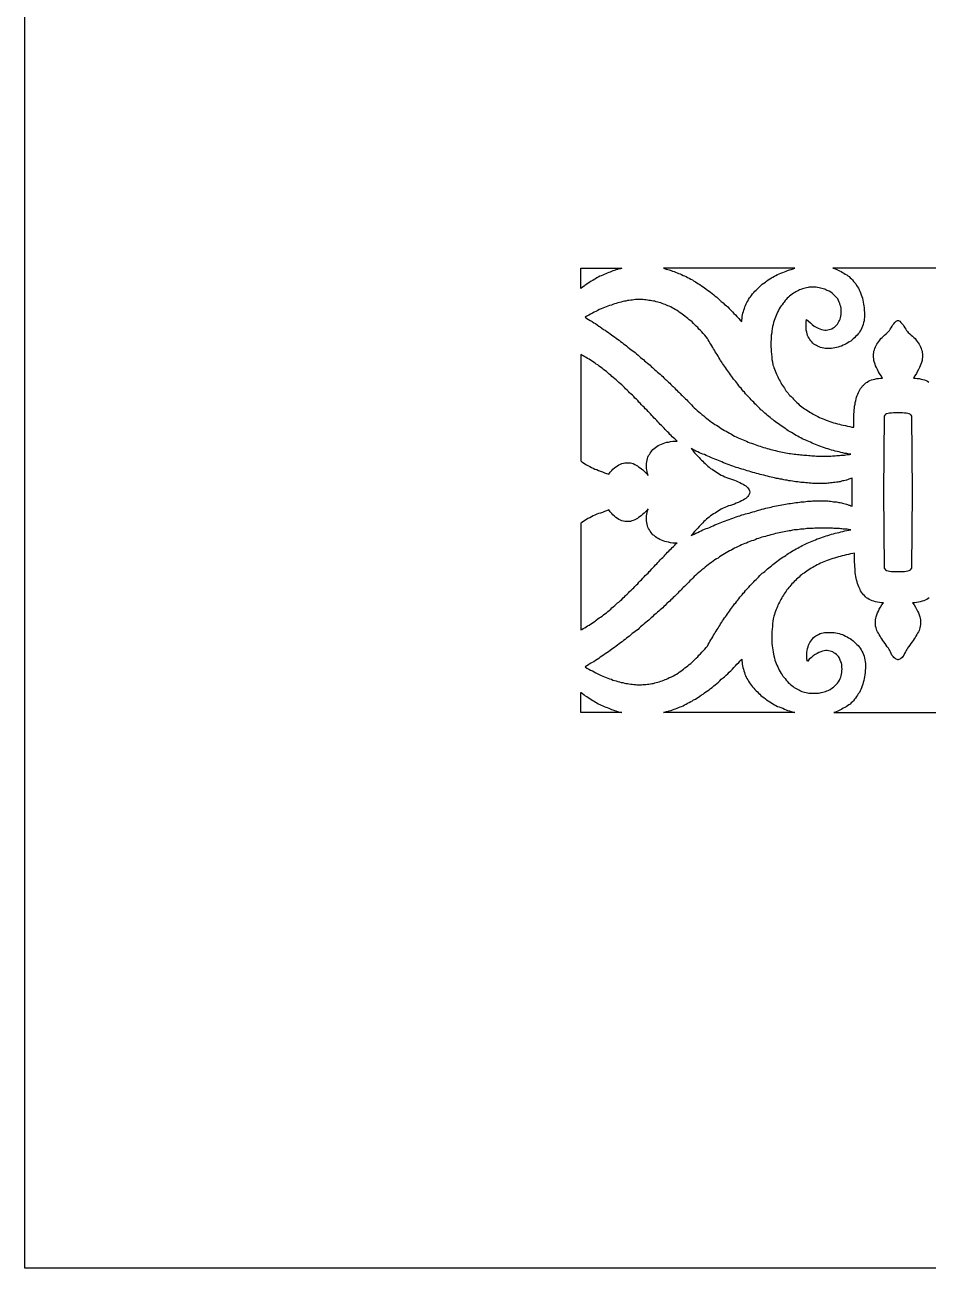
# Model space of a CAD drawing. Extents: x 100 to 710, y -550 to 180.
# Drawn here: x 99.6 to 262, y -550.5 to -326.7 of the extents above; entities that cross this region are included whole.
import ezdxf

# ---------------------------------------------------------------- set-up
doc = ezdxf.new("R2010")
doc.units = 0
doc.header["$MEASUREMENT"] = 0
doc.layers.add('LAYER_1', color=18, linetype='CONTINUOUS')
doc.layers.add('LAYER_10', color=1, linetype='CONTINUOUS')

msp = doc.modelspace()

# ---------------------------------------------------------------- linework, layer by layer
at = {"layer": 'LAYER_1'}
for points in [[(199.59, -370.5), (206.97, -370.5), (206.7, -370.59), (206.43, -370.63), (206.16, -370.71), (205.89, -370.8), (205.62, -370.88), (205.35, -370.97), (205.12, -371.06), (204.88, -371.18), (204.61, -371.27), (204.34, -371.4), (204.07, -371.48), (203.8, -371.61), (203.53, -371.74), (203.26, -371.87), (202.99, -371.95), (202.72, -372.08), (202.49, -372.25), (202.22, -372.38), (201.99, -372.55), (201.72, -372.68), (201.45, -372.85), (201.18, -373.02), (200.91, -373.2), (200.64, -373.37), (200.37, -373.54), (200.17, -373.71), (199.9, -373.92), (199.63, -374.09), (199.59, -374.13)], [(214.46, -370.5), (214.73, -370.59), (214.96, -370.67), (215.23, -370.71), (215.5, -370.8), (215.81, -370.88), (216.08, -371.01), (216.35, -371.1), (216.62, -371.18), (216.89, -371.31), (217.16, -371.44), (217.43, -371.53), (217.7, -371.65), (217.97, -371.78), (218.25, -371.87), (218.52, -372), (218.79, -372.17), (219.09, -372.3), (219.37, -372.47), (219.64, -372.6), (219.87, -372.77), (220.18, -372.94), (220.45, -373.11), (220.72, -373.28), (220.99, -373.45), (221.26, -373.67), (221.57, -373.84), (221.84, -374.05), (222.07, -374.22), (222.38, -374.44), (222.65, -374.61), (222.92, -374.82), (223.19, -375.04), (223.5, -375.29), (223.77, -375.51), (224.04, -375.72), (224.35, -375.98), (224.58, -376.23), (224.85, -376.49), (225.16, -376.75), (225.43, -377), (225.7, -377.22), (226.01, -377.47), (226.28, -377.77), (226.59, -378.03), (226.86, -378.33), (227.09, -378.63), (227.4, -378.89), (227.67, -379.19), (227.98, -379.53), (228.25, -379.83), (228.52, -380.08), (228.56, -379.83), (228.59, -379.53), (228.63, -379.19), (228.67, -378.89), (228.75, -378.59), (228.83, -378.29), (228.9, -378.03), (229.02, -377.73), (229.1, -377.43), (229.21, -377.22), (229.33, -376.92), (229.44, -376.66), (229.6, -376.4), (229.75, -376.15), (229.95, -375.85), (230.1, -375.63), (230.29, -375.38), (230.49, -375.12), (230.68, -374.86), (230.87, -374.65), (231.1, -374.44), (231.34, -374.22), (231.53, -374.01), (231.76, -373.79), (231.99, -373.58), (232.22, -373.37), (232.5, -373.2), (232.77, -372.98), (233, -372.81), (233.27, -372.6), (233.58, -372.43), (233.85, -372.25), (234.12, -372.08), (234.39, -371.91), (234.66, -371.83), (234.97, -371.65), (235.28, -371.53), (235.58, -371.4), (235.89, -371.27), (236.2, -371.14), (236.51, -371.01), (236.78, -370.88), (237.09, -370.8), (237.4, -370.71), (237.75, -370.59), (238.05, -370.5)], [(248.14, -403.96), (247.79, -403.96), (247.4, -403.87), (247.05, -403.83), (246.71, -403.75), (246.36, -403.66), (246.05, -403.57), (245.7, -403.49), (245.35, -403.4), (245.01, -403.32), (244.7, -403.23), (244.35, -403.1), (244, -403.02), (243.73, -402.93), (243.39, -402.8), (243.08, -402.68), (242.77, -402.59), (242.42, -402.46), (242.11, -402.33), (241.8, -402.2), (241.49, -402.12), (241.22, -401.99), (240.91, -401.82), (240.6, -401.69), (240.3, -401.56), (240.03, -401.43), (239.72, -401.31), (239.41, -401.18), (239.14, -401.05), (238.87, -400.88), (238.6, -400.71), (238.29, -400.58), (238.02, -400.41), (237.75, -400.24), (237.48, -400.07), (237.21, -399.94), (236.9, -399.77), (236.63, -399.59), (236.43, -399.42), (236.16, -399.21), (235.89, -399.04), (235.62, -398.87), (235.35, -398.7), (235.12, -398.53), (234.85, -398.35), (234.58, -398.14), (234.35, -397.97), (234.12, -397.75), (233.89, -397.58), (233.65, -397.37), (233.38, -397.16), (233.15, -396.98), (232.92, -396.77), (232.69, -396.56), (232.46, -396.34), (232.22, -396.13), (231.99, -395.96), (231.76, -395.74), (231.57, -395.53), (231.34, -395.32), (231.1, -395.1), (230.87, -394.89), (230.68, -394.63), (230.45, -394.42), (230.22, -394.2), (230.02, -393.95), (229.79, -393.73), (229.6, -393.52), (229.37, -393.26), (229.21, -393.09), (229.02, -392.83), (228.79, -392.62), (228.59, -392.36), (228.4, -392.11), (228.21, -391.89), (228.02, -391.64), (227.82, -391.38), (227.63, -391.12), (227.44, -390.91), (227.24, -390.65), (227.05, -390.44), (226.86, -390.18), (226.7, -389.92), (226.51, -389.67), (226.32, -389.41), (226.16, -389.15), (225.97, -388.9), (225.78, -388.64), (225.62, -388.38), (225.43, -388.13), (225.27, -387.91), (225.08, -387.66), (224.93, -387.4), (224.73, -387.1), (224.58, -386.84), (224.42, -386.59), (224.27, -386.33), (224.12, -386.03), (223.92, -385.77), (223.77, -385.52), (223.61, -385.26), (223.46, -385), (223.3, -384.75), (223.15, -384.49), (222.96, -384.19), (222.8, -383.93), (222.65, -383.68), (222.49, -383.38), (222.34, -383.12), (222.11, -382.82), (221.88, -382.57), (221.61, -382.27), (221.37, -381.97), (221.1, -381.71), (220.83, -381.45), (220.6, -381.15), (220.33, -380.9), (220.1, -380.68), (219.83, -380.43), (219.6, -380.17), (219.37, -379.96), (219.09, -379.78), (218.82, -379.57), (218.59, -379.36), (218.32, -379.14), (218.05, -378.97), (217.82, -378.76), (217.55, -378.59), (217.28, -378.42), (217.09, -378.24), (216.82, -378.07), (216.55, -377.94), (216.28, -377.77), (216.04, -377.65), (215.77, -377.47), (215.5, -377.35), (215.23, -377.26), (215, -377.17), (214.77, -377.05), (214.5, -376.96), (214.23, -376.83), (213.96, -376.75), (213.69, -376.66), (213.42, -376.62), (213.15, -376.53), (212.92, -376.45), (212.65, -376.4), (212.38, -376.36), (212.11, -376.32), (211.83, -376.28), (211.56, -376.23), (211.29, -376.19), (211.02, -376.19), (210.75, -376.15), (210.48, -376.15), (210.21, -376.15), (209.94, -376.15), (209.67, -376.15), (209.4, -376.15), (209.09, -376.19), (208.82, -376.23), (208.55, -376.23), (208.24, -376.28), (207.97, -376.32), (207.66, -376.4), (207.43, -376.45), (207.12, -376.49), (206.85, -376.58), (206.54, -376.66), (206.24, -376.75), (205.93, -376.83), (205.66, -376.92), (205.35, -377), (205.08, -377.13), (204.77, -377.22), (204.46, -377.3), (204.15, -377.43), (203.84, -377.56), (203.53, -377.69), (203.22, -377.82), (202.91, -377.94), (202.64, -378.12), (202.3, -378.29), (201.99, -378.42), (201.68, -378.59), (201.33, -378.76), (201.02, -378.97), (200.67, -379.14), (200.37, -379.31), (200.67, -379.53), (200.98, -379.74), (201.29, -379.91), (201.6, -380.08), (201.91, -380.3), (202.22, -380.47), (202.53, -380.68), (202.8, -380.9), (203.07, -381.07), (203.38, -381.28), (203.69, -381.5), (203.96, -381.67), (204.27, -381.88), (204.54, -382.09), (204.85, -382.31), (205.12, -382.48), (205.35, -382.65), (205.66, -382.87), (205.93, -383.08), (206.2, -383.25), (206.47, -383.46), (206.74, -383.68), (207.01, -383.89), (207.28, -384.11), (207.55, -384.28), (207.78, -384.49), (208.05, -384.7), (208.32, -384.92), (208.59, -385.13), (208.82, -385.3), (209.09, -385.48), (209.36, -385.69), (209.59, -385.9), (209.87, -386.12), (210.06, -386.33), (210.33, -386.54), (210.56, -386.76), (210.83, -386.93), (211.06, -387.14), (211.29, -387.36), (211.56, -387.57), (211.8, -387.79), (212.03, -387.96), (212.26, -388.17), (212.45, -388.34), (212.68, -388.56), (212.92, -388.77), (213.15, -388.98), (213.38, -389.2), (213.61, -389.41), (213.84, -389.58), (214.07, -389.8), (214.31, -390.01), (214.5, -390.22), (214.73, -390.44), (214.92, -390.61), (215.12, -390.78), (215.35, -390.99), (215.58, -391.21), (215.77, -391.42), (216.01, -391.64), (216.2, -391.81), (216.43, -392.02), (216.62, -392.24), (216.86, -392.45), (217.05, -392.66), (217.2, -392.83), (217.43, -393.05), (217.63, -393.26), (217.82, -393.39), (218.01, -393.6), (218.21, -393.82), (218.44, -394.03), (218.63, -394.2), (218.82, -394.42), (219.02, -394.63), (219.21, -394.8), (219.48, -395.1), (219.71, -395.36), (219.98, -395.62), (220.25, -395.87), (220.52, -396.09), (220.83, -396.34), (221.1, -396.6), (221.37, -396.81), (221.68, -397.07), (221.95, -397.28), (222.22, -397.54), (222.49, -397.75), (222.8, -397.97), (223.07, -398.18), (223.38, -398.4), (223.69, -398.61), (223.96, -398.74), (224.27, -398.95), (224.54, -399.12), (224.85, -399.34), (225.12, -399.51), (225.43, -399.68), (225.74, -399.85), (226.05, -400.02), (226.35, -400.19), (226.66, -400.36), (226.93, -400.54), (227.24, -400.71), (227.55, -400.84), (227.86, -401.01), (228.17, -401.14), (228.48, -401.26), (228.79, -401.39), (229.1, -401.52), (229.37, -401.65), (229.68, -401.78), (229.98, -401.91), (230.29, -401.99), (230.64, -402.12), (230.95, -402.25), (231.26, -402.33), (231.57, -402.46), (231.84, -402.55), (232.15, -402.63), (232.46, -402.76), (232.77, -402.85), (233.07, -402.93), (233.42, -403.02), (233.73, -403.1), (234.04, -403.19), (234.31, -403.27), (234.62, -403.32), (234.93, -403.4), (235.24, -403.49), (235.55, -403.53), (235.85, -403.62), (236.16, -403.66), (236.47, -403.7), (236.74, -403.79), (237.05, -403.83), (237.32, -403.87), (237.63, -403.92), (237.94, -403.96), (238.25, -403.96), (238.56, -404), (238.83, -404.04), (239.1, -404.09), (239.41, -404.09), (239.68, -404.13), (239.99, -404.17), (240.26, -404.17), (240.57, -404.22), (240.84, -404.22), (241.15, -404.26), (241.38, -404.26), (241.65, -404.26), (241.96, -404.3), (242.23, -404.3), (242.5, -404.3), (242.77, -404.3), (243.04, -404.3), (243.31, -404.3), (243.58, -404.3), (243.81, -404.3), (244.08, -404.3), (244.35, -404.3), (244.58, -404.3), (244.85, -404.26), (245.12, -404.26), (245.35, -404.26), (245.63, -404.22), (245.86, -404.22), (246.09, -404.22), (246.32, -404.17), (246.55, -404.17), (246.78, -404.13), (247.02, -404.13), (247.25, -404.09), (247.48, -404.04), (247.71, -404.04), (247.9, -404)], [(199.59, -405.19), (199.79, -405.37), (200.06, -405.54), (200.33, -405.71), (200.6, -405.88), (200.87, -406.01), (201.18, -406.18), (201.49, -406.36), (201.79, -406.48), (202.1, -406.65), (202.45, -406.74), (202.76, -406.91), (203.11, -407.04), (203.49, -407.17), (203.84, -407.3), (204.23, -407.42), (204.61, -407.55), (204.88, -407.21), (205.15, -406.91), (205.35, -406.65), (205.62, -406.44), (205.89, -406.23), (206.16, -406.06), (206.43, -405.88), (206.7, -405.76), (206.97, -405.67), (207.24, -405.58), (207.47, -405.5), (207.7, -405.5), (207.97, -405.5), (208.24, -405.5), (208.51, -405.54), (208.75, -405.58), (209.02, -405.67), (209.29, -405.8), (209.52, -405.93), (209.79, -406.06), (209.98, -406.23), (210.25, -406.4), (210.48, -406.61), (210.71, -406.78), (210.99, -407), (211.22, -407.25), (211.45, -407.51), (211.68, -407.81), (211.56, -407.47), (211.49, -407.13), (211.45, -406.78), (211.41, -406.53), (211.37, -406.23), (211.37, -405.93), (211.41, -405.63), (211.45, -405.33), (211.49, -405.03), (211.56, -404.77), (211.64, -404.52), (211.76, -404.22), (211.91, -404), (212.03, -403.79), (212.22, -403.57), (212.38, -403.36), (212.53, -403.15), (212.76, -402.93), (212.99, -402.76), (213.23, -402.59), (213.5, -402.42), (213.77, -402.29), (214.07, -402.16), (214.38, -402.03), (214.69, -401.91), (215, -401.82), (215.35, -401.78), (215.74, -401.69), (216.12, -401.65), (216.51, -401.61), (216.89, -401.61), (216.7, -401.39), (216.47, -401.22), (216.28, -401.05), (216.04, -400.84), (215.85, -400.62), (215.62, -400.41), (215.39, -400.15), (215.19, -399.94), (214.96, -399.72), (214.77, -399.51), (214.58, -399.3), (214.34, -399.04), (214.11, -398.82), (213.88, -398.61), (213.69, -398.4), (213.46, -398.14), (213.23, -397.93), (212.99, -397.67), (212.76, -397.46), (212.53, -397.2), (212.34, -396.98), (212.11, -396.73), (211.87, -396.47), (211.68, -396.26), (211.45, -396), (211.18, -395.79), (210.95, -395.53), (210.71, -395.32), (210.48, -395.06), (210.25, -394.8), (210.02, -394.59), (209.83, -394.33), (209.59, -394.08), (209.32, -393.86), (209.09, -393.6), (208.86, -393.35), (208.63, -393.18), (208.36, -392.92), (208.13, -392.66), (207.9, -392.45), (207.63, -392.19), (207.43, -391.98), (207.2, -391.72), (206.93, -391.51), (206.7, -391.29), (206.43, -391.04), (206.2, -390.82), (205.93, -390.61), (205.69, -390.4), (205.42, -390.18), (205.19, -389.97), (204.96, -389.75), (204.69, -389.54), (204.46, -389.33), (204.19, -389.11), (203.92, -388.9), (203.65, -388.73), (203.42, -388.51), (203.15, -388.3), (202.88, -388.13), (202.64, -387.91), (202.37, -387.79), (202.14, -387.57), (201.87, -387.4), (201.6, -387.23), (201.33, -387.06), (201.06, -386.89), (200.79, -386.72), (200.52, -386.54), (200.29, -386.42), (200.02, -386.25), (199.75, -386.12), (199.59, -386.03)], [(256.63, -425.1), (256.64, -425.1), (256.97, -425.1), (257.43, -425.05), (257.78, -425.05), (258.13, -425.01), (258.4, -424.97), (258.67, -424.88), (258.86, -424.75), (259.02, -424.62), (259.09, -424.5), (259.21, -410.85), (259.21, -410.72), (259.09, -397.11), (259.02, -396.94), (258.86, -396.81), (258.67, -396.73), (258.4, -396.64), (258.13, -396.6), (257.78, -396.56), (257.43, -396.51), (256.97, -396.51), (256.64, -396.51), (256.63, -396.51), (256.61, -396.51), (256.28, -396.51), (255.82, -396.51), (255.47, -396.56), (255.12, -396.6), (254.85, -396.64), (254.58, -396.73), (254.39, -396.81), (254.24, -396.94), (254.16, -397.11), (254.04, -410.72), (254.04, -410.85), (254.16, -424.5), (254.24, -424.62), (254.39, -424.75), (254.58, -424.88), (254.85, -424.97), (255.12, -425.01), (255.47, -425.05), (255.82, -425.05), (256.28, -425.1), (256.61, -425.1)], [(248.37, -410.8), (248.37, -408.28), (248.17, -408.32), (247.98, -408.41), (247.79, -408.49), (247.56, -408.58), (247.36, -408.62), (247.13, -408.71), (246.9, -408.75), (246.67, -408.79), (246.44, -408.84), (246.2, -408.92), (246.01, -408.97), (245.78, -409.01), (245.55, -409.01), (245.28, -409.05), (245.05, -409.09), (244.78, -409.14), (244.51, -409.14), (244.27, -409.18), (244, -409.18), (243.77, -409.22), (243.5, -409.22), (243.23, -409.22), (242.96, -409.22), (242.65, -409.22), (242.38, -409.22), (242.11, -409.22), (241.8, -409.22), (241.53, -409.22), (241.26, -409.22), (240.99, -409.18), (240.68, -409.18), (240.37, -409.14), (240.06, -409.14), (239.76, -409.09), (239.48, -409.05), (239.18, -409.05), (238.91, -409.01), (238.6, -408.97), (238.25, -408.92), (237.94, -408.88), (237.63, -408.84), (237.32, -408.79), (237.01, -408.75), (236.67, -408.67), (236.4, -408.62), (236.09, -408.58), (235.74, -408.49), (235.43, -408.45), (235.08, -408.37), (234.77, -408.32), (234.43, -408.24), (234.12, -408.19), (233.81, -408.11), (233.5, -408.02), (233.15, -407.94), (232.84, -407.85), (232.5, -407.77), (232.15, -407.68), (231.84, -407.6), (231.53, -407.51), (231.18, -407.42), (230.87, -407.34), (230.53, -407.25), (230.18, -407.13), (229.87, -407.04), (229.52, -406.95), (229.21, -406.83), (228.9, -406.74), (228.56, -406.65), (228.21, -406.57), (227.9, -406.44), (227.55, -406.36), (227.24, -406.23), (226.9, -406.1), (226.59, -406.01), (226.28, -405.88), (225.93, -405.76), (225.62, -405.63), (225.27, -405.5), (224.96, -405.37), (224.62, -405.24), (224.35, -405.11), (224.04, -404.99), (223.69, -404.86), (223.38, -404.73), (223.07, -404.6), (222.72, -404.47), (222.42, -404.34), (222.11, -404.22), (221.84, -404.04), (221.53, -403.96), (221.22, -403.83), (220.91, -403.7), (220.6, -403.53), (220.29, -403.4), (219.98, -403.27), (219.71, -403.1), (219.44, -402.97), (219.64, -403.19), (219.79, -403.45), (220.02, -403.7), (220.21, -403.92), (220.45, -404.13), (220.64, -404.34), (220.87, -404.56), (221.06, -404.81), (221.3, -405.03), (221.53, -405.24), (221.72, -405.46), (221.95, -405.67), (222.18, -405.88), (222.42, -406.1), (222.65, -406.31), (222.92, -406.53), (223.19, -406.65), (223.42, -406.83), (223.73, -407.04), (224, -407.21), (224.27, -407.38), (224.54, -407.55), (224.85, -407.72), (225.16, -407.85), (225.51, -408.02), (225.81, -408.15), (226.16, -408.28), (226.51, -408.41), (226.86, -408.54), (227.2, -408.67), (227.51, -408.79), (227.86, -408.92), (228.17, -409.09), (228.48, -409.22), (228.79, -409.35), (229.02, -409.52), (229.25, -409.65), (229.44, -409.82), (229.64, -410.03), (229.75, -410.21), (229.87, -410.38), (229.95, -410.59), (229.98, -410.8), (229.95, -411.02), (229.87, -411.19), (229.75, -411.4), (229.64, -411.58), (229.44, -411.75), (229.25, -411.92), (229.02, -412.05), (228.79, -412.22), (228.48, -412.35), (228.17, -412.52), (227.86, -412.64), (227.51, -412.77), (227.2, -412.94), (226.86, -413.07), (226.51, -413.2), (226.16, -413.29), (225.81, -413.46), (225.51, -413.59), (225.16, -413.71), (224.85, -413.89), (224.54, -414.06), (224.27, -414.23), (224, -414.4), (223.73, -414.57), (223.42, -414.7), (223.19, -414.91), (222.92, -415.08), (222.65, -415.3), (222.42, -415.51), (222.18, -415.68), (221.95, -415.9), (221.72, -416.11), (221.53, -416.32), (221.3, -416.58), (221.06, -416.79), (220.87, -417.01), (220.64, -417.27), (220.45, -417.44), (220.21, -417.69), (220.02, -417.91), (219.79, -418.16), (219.64, -418.38), (219.44, -418.63), (219.71, -418.51), (219.98, -418.34), (220.29, -418.21), (220.6, -418.04), (220.91, -417.91), (221.22, -417.78), (221.53, -417.61), (221.84, -417.48), (222.11, -417.35), (222.42, -417.27), (222.72, -417.14), (223.07, -416.97), (223.38, -416.84), (223.69, -416.71), (224.04, -416.58), (224.35, -416.45), (224.62, -416.32), (224.96, -416.2), (225.27, -416.07), (225.62, -415.94), (225.93, -415.85), (226.28, -415.73), (226.59, -415.6), (226.9, -415.47), (227.24, -415.38), (227.55, -415.25), (227.9, -415.13), (228.21, -415.04), (228.56, -414.91), (228.9, -414.83), (229.21, -414.7), (229.52, -414.66), (229.87, -414.57), (230.18, -414.44), (230.53, -414.36), (230.87, -414.27), (231.18, -414.18), (231.53, -414.06), (231.84, -413.97), (232.15, -413.89), (232.5, -413.8), (232.84, -413.71), (233.15, -413.63), (233.5, -413.59), (233.81, -413.5), (234.12, -413.41), (234.43, -413.33), (234.77, -413.29), (235.08, -413.2), (235.43, -413.16), (235.74, -413.07), (236.09, -413.03), (236.4, -412.99), (236.67, -412.9), (237.01, -412.86), (237.32, -412.82), (237.63, -412.77), (237.94, -412.73), (238.25, -412.69), (238.6, -412.64), (238.91, -412.6), (239.18, -412.56), (239.48, -412.52), (239.76, -412.52), (240.06, -412.47), (240.37, -412.43), (240.68, -412.43), (240.99, -412.43), (241.26, -412.39), (241.53, -412.39), (241.8, -412.39), (242.11, -412.39), (242.38, -412.35), (242.65, -412.35), (242.96, -412.35), (243.23, -412.39), (243.5, -412.39), (243.77, -412.39), (244, -412.39), (244.27, -412.43), (244.51, -412.43), (244.78, -412.47), (245.05, -412.52), (245.28, -412.52), (245.55, -412.56), (245.78, -412.6), (246.01, -412.64), (246.2, -412.69), (246.44, -412.73), (246.67, -412.77), (246.9, -412.86), (247.13, -412.9), (247.36, -412.99), (247.56, -413.03), (247.79, -413.12), (247.98, -413.16), (248.17, -413.24), (248.37, -413.33)], [(199.59, -435.56), (199.75, -435.49), (200.02, -435.32), (200.29, -435.19), (200.52, -435.02), (200.79, -434.85), (201.06, -434.72), (201.33, -434.55), (201.6, -434.38), (201.87, -434.17), (202.14, -434), (202.37, -433.82), (202.64, -433.61), (202.88, -433.44), (203.15, -433.27), (203.42, -433.1), (203.65, -432.88), (203.92, -432.67), (204.19, -432.5), (204.46, -432.28), (204.69, -432.07), (204.96, -431.86), (205.19, -431.64), (205.42, -431.43), (205.69, -431.17), (205.93, -430.96), (206.2, -430.74), (206.43, -430.57), (206.7, -430.32), (206.93, -430.1), (207.2, -429.84), (207.43, -429.63), (207.63, -429.37), (207.9, -429.16), (208.13, -428.9), (208.36, -428.69), (208.63, -428.43), (208.86, -428.18), (209.09, -428.01), (209.32, -427.75), (209.59, -427.49), (209.83, -427.28), (210.02, -427.02), (210.25, -426.76), (210.48, -426.55), (210.71, -426.29), (210.95, -426.04), (211.18, -425.82), (211.45, -425.57), (211.68, -425.35), (211.87, -425.1), (212.11, -424.88), (212.34, -424.62), (212.53, -424.41), (212.76, -424.15), (212.99, -423.9), (213.23, -423.68), (213.46, -423.43), (213.69, -423.21), (213.88, -422.96), (214.11, -422.74), (214.34, -422.57), (214.58, -422.31), (214.77, -422.1), (214.96, -421.89), (215.19, -421.63), (215.39, -421.42), (215.62, -421.2), (215.85, -420.99), (216.04, -420.77), (216.28, -420.56), (216.47, -420.35), (216.7, -420.13), (216.89, -420), (216.51, -419.96), (216.12, -419.96), (215.74, -419.92), (215.35, -419.83), (215, -419.75), (214.69, -419.66), (214.38, -419.58), (214.07, -419.45), (213.77, -419.32), (213.5, -419.15), (213.23, -419.02), (212.99, -418.85), (212.76, -418.63), (212.53, -418.46), (212.38, -418.25), (212.22, -418.04), (212.03, -417.82), (211.91, -417.57), (211.76, -417.35), (211.64, -417.09), (211.56, -416.84), (211.49, -416.58), (211.45, -416.28), (211.41, -415.98), (211.37, -415.68), (211.37, -415.38), (211.41, -415.08), (211.45, -414.74), (211.49, -414.48), (211.56, -414.14), (211.68, -413.8), (211.45, -414.1), (211.22, -414.36), (210.99, -414.61), (210.71, -414.78), (210.48, -415), (210.25, -415.21), (209.98, -415.38), (209.79, -415.55), (209.52, -415.68), (209.29, -415.81), (209.02, -415.9), (208.75, -415.98), (208.51, -416.07), (208.24, -416.11), (207.97, -416.11), (207.7, -416.11), (207.47, -416.07), (207.24, -416.02), (206.97, -415.94), (206.7, -415.85), (206.43, -415.73), (206.16, -415.55), (205.89, -415.34), (205.62, -415.13), (205.35, -414.91), (205.15, -414.66), (204.88, -414.36), (204.61, -414.01), (204.23, -414.18), (203.84, -414.31), (203.49, -414.44), (203.11, -414.57), (202.76, -414.66), (202.45, -414.78), (202.1, -414.96), (201.79, -415.08), (201.49, -415.25), (201.18, -415.43), (200.87, -415.55), (200.6, -415.73), (200.33, -415.9), (200.06, -416.07), (199.79, -416.24), (199.59, -416.38)], [(222.34, -438.49), (222.49, -438.23), (222.65, -437.93), (222.8, -437.67), (222.96, -437.38), (223.15, -437.12), (223.3, -436.86), (223.46, -436.56), (223.61, -436.31), (223.77, -436.05), (223.92, -435.79), (224.12, -435.54), (224.27, -435.28), (224.42, -435.02), (224.58, -434.77), (224.73, -434.47), (224.93, -434.21), (225.08, -433.95), (225.27, -433.7), (225.43, -433.44), (225.62, -433.23), (225.78, -432.97), (225.97, -432.71), (226.16, -432.45), (226.32, -432.2), (226.51, -431.94), (226.7, -431.68), (226.86, -431.43), (227.05, -431.17), (227.24, -430.91), (227.44, -430.7), (227.63, -430.44), (227.82, -430.23), (228.02, -429.97), (228.21, -429.72), (228.4, -429.46), (228.59, -429.25), (228.79, -428.99), (229.02, -428.78), (229.21, -428.52), (229.37, -428.3), (229.6, -428.05), (229.79, -427.88), (230.02, -427.62), (230.22, -427.41), (230.45, -427.19), (230.68, -426.94), (230.87, -426.72), (231.1, -426.51), (231.34, -426.29), (231.57, -426.08), (231.76, -425.82), (231.99, -425.61), (232.22, -425.4), (232.46, -425.27), (232.69, -425.05), (232.92, -424.84), (233.15, -424.62), (233.38, -424.41), (233.65, -424.24), (233.89, -424.03), (234.12, -423.81), (234.35, -423.64), (234.58, -423.43), (234.85, -423.26), (235.12, -423.04), (235.35, -422.87), (235.62, -422.7), (235.89, -422.53), (236.16, -422.36), (236.43, -422.19), (236.63, -422.01), (236.9, -421.84), (237.21, -421.67), (237.48, -421.5), (237.75, -421.33), (238.02, -421.2), (238.29, -421.03), (238.6, -420.86), (238.87, -420.73), (239.14, -420.56), (239.41, -420.43), (239.72, -420.26), (240.03, -420.13), (240.3, -420), (240.6, -419.88), (240.91, -419.75), (241.22, -419.62), (241.49, -419.49), (241.8, -419.36), (242.11, -419.23), (242.42, -419.15), (242.77, -419.02), (243.08, -418.89), (243.39, -418.81), (243.73, -418.68), (244, -418.59), (244.35, -418.46), (244.7, -418.38), (245.01, -418.29), (245.35, -418.21), (245.7, -418.12), (246.05, -418.04), (246.36, -417.95), (246.71, -417.86), (247.05, -417.78), (247.4, -417.69), (247.79, -417.65), (248.14, -417.57), (247.9, -417.57), (247.71, -417.52), (247.48, -417.48), (247.25, -417.48), (247.02, -417.44), (246.78, -417.44), (246.55, -417.39), (246.32, -417.39), (246.09, -417.35), (245.86, -417.35), (245.63, -417.35), (245.35, -417.35), (245.12, -417.35), (244.85, -417.31), (244.58, -417.31), (244.35, -417.31), (244.08, -417.31), (243.81, -417.31), (243.58, -417.31), (243.31, -417.31), (243.04, -417.31), (242.77, -417.31), (242.5, -417.31), (242.23, -417.31), (241.96, -417.31), (241.65, -417.31), (241.38, -417.35), (241.15, -417.35), (240.84, -417.35), (240.57, -417.35), (240.26, -417.35), (239.99, -417.39), (239.68, -417.44), (239.41, -417.44), (239.1, -417.48), (238.83, -417.52), (238.56, -417.57), (238.25, -417.61), (237.94, -417.61), (237.63, -417.65), (237.32, -417.74), (237.05, -417.78), (236.74, -417.82), (236.47, -417.86), (236.16, -417.95), (235.85, -417.99), (235.55, -418.04), (235.24, -418.12), (234.93, -418.21), (234.62, -418.25), (234.31, -418.34), (234.04, -418.42), (233.73, -418.51), (233.42, -418.59), (233.07, -418.68), (232.77, -418.76), (232.46, -418.85), (232.15, -418.93), (231.84, -419.02), (231.57, -419.15), (231.26, -419.23), (230.95, -419.36), (230.64, -419.49), (230.29, -419.58), (229.98, -419.7), (229.68, -419.83), (229.37, -419.96), (229.1, -420.05), (228.79, -420.18), (228.48, -420.3), (228.17, -420.47), (227.86, -420.6), (227.55, -420.77), (227.24, -420.9), (226.93, -421.07), (226.66, -421.24), (226.35, -421.37), (226.05, -421.54), (225.74, -421.72), (225.43, -421.89), (225.12, -422.1), (224.85, -422.27), (224.54, -422.44), (224.27, -422.66), (223.96, -422.79), (223.69, -423), (223.38, -423.21), (223.07, -423.43), (222.8, -423.64), (222.49, -423.85), (222.22, -424.07), (221.95, -424.28), (221.68, -424.54), (221.37, -424.75), (221.1, -425.01), (220.83, -425.27), (220.52, -425.48), (220.25, -425.74), (219.98, -425.99), (219.71, -426.25), (219.48, -426.51), (219.21, -426.76), (219.02, -426.98), (218.82, -427.19), (218.63, -427.36), (218.44, -427.58), (218.21, -427.79), (218.01, -427.96), (217.82, -428.13), (217.63, -428.35), (217.43, -428.56), (217.2, -428.73), (217.05, -428.95), (216.86, -429.16), (216.62, -429.37), (216.43, -429.55), (216.2, -429.76), (216.01, -429.97), (215.77, -430.19), (215.58, -430.4), (215.35, -430.57), (215.12, -430.74), (214.92, -430.96), (214.73, -431.17), (214.5, -431.39), (214.31, -431.6), (214.07, -431.77), (213.84, -431.98), (213.61, -432.2), (213.38, -432.41), (213.15, -432.63), (212.92, -432.84), (212.68, -433.01), (212.45, -433.23), (212.26, -433.4), (212.03, -433.61), (211.8, -433.82), (211.56, -434.04), (211.29, -434.25), (211.06, -434.42), (210.83, -434.64), (210.56, -434.85), (210.33, -435.06), (210.06, -435.28), (209.87, -435.49), (209.59, -435.71), (209.36, -435.88), (209.09, -436.05), (208.82, -436.26), (208.59, -436.48), (208.32, -436.69), (208.05, -436.9), (207.78, -437.08), (207.55, -437.29), (207.28, -437.5), (207.01, -437.72), (206.74, -437.93), (206.47, -438.1), (206.2, -438.32), (205.93, -438.53), (205.66, -438.74), (205.35, -438.92), (205.12, -439.09), (204.85, -439.3), (204.54, -439.51), (204.27, -439.73), (203.96, -439.9), (203.69, -440.11), (203.38, -440.33), (203.07, -440.5), (202.8, -440.71), (202.53, -440.93), (202.22, -441.1), (201.91, -441.31), (201.6, -441.48), (201.29, -441.65), (200.98, -441.87), (200.67, -442.08), (200.37, -442.25), (200.67, -442.47), (201.02, -442.64), (201.33, -442.81), (201.68, -442.98), (201.99, -443.15), (202.3, -443.32), (202.64, -443.49), (202.91, -443.62), (203.22, -443.79), (203.53, -443.92), (203.84, -444.05), (204.15, -444.14), (204.46, -444.26), (204.77, -444.39), (205.08, -444.48), (205.35, -444.61), (205.66, -444.69), (205.93, -444.78), (206.24, -444.86), (206.54, -444.95), (206.85, -445.03), (207.12, -445.08), (207.43, -445.16), (207.66, -445.21), (207.97, -445.25), (208.24, -445.29), (208.55, -445.33), (208.82, -445.38), (209.09, -445.42), (209.4, -445.42), (209.67, -445.46), (209.94, -445.46), (210.21, -445.46), (210.48, -445.46), (210.75, -445.42), (211.02, -445.42), (211.29, -445.42), (211.56, -445.38), (211.83, -445.33), (212.11, -445.29), (212.38, -445.25), (212.65, -445.21), (212.92, -445.12), (213.15, -445.08), (213.42, -444.99), (213.69, -444.91), (213.96, -444.82), (214.23, -444.73), (214.5, -444.65), (214.77, -444.52), (215, -444.44), (215.23, -444.31), (215.5, -444.18), (215.77, -444.09), (216.04, -443.96), (216.28, -443.84), (216.55, -443.67), (216.82, -443.54), (217.09, -443.37), (217.28, -443.19), (217.55, -443.02), (217.82, -442.81), (218.05, -442.64), (218.32, -442.42), (218.59, -442.25), (218.82, -442.04), (219.09, -441.83), (219.37, -441.61), (219.6, -441.4), (219.83, -441.18), (220.1, -440.93), (220.33, -440.67), (220.6, -440.41), (220.83, -440.16), (221.1, -439.9), (221.37, -439.6), (221.61, -439.34), (221.88, -439.04), (222.11, -438.74)], [(214.46, -450.47), (214.73, -450.38), (214.96, -450.3), (215.23, -450.25), (215.5, -450.17), (215.81, -450.08), (216.08, -449.95), (216.35, -449.87), (216.62, -449.78), (216.89, -449.66), (217.16, -449.53), (217.43, -449.44), (217.7, -449.36), (217.97, -449.23), (218.25, -449.1), (218.52, -448.97), (218.79, -448.8), (219.09, -448.67), (219.37, -448.5), (219.64, -448.37), (219.87, -448.2), (220.18, -448.03), (220.45, -447.86), (220.72, -447.69), (220.99, -447.52), (221.26, -447.3), (221.57, -447.13), (221.84, -446.92), (222.07, -446.75), (222.38, -446.57), (222.65, -446.36), (222.92, -446.15), (223.19, -445.93), (223.5, -445.68), (223.77, -445.46), (224.04, -445.25), (224.35, -444.99), (224.58, -444.73), (224.85, -444.48), (225.16, -444.22), (225.43, -444.01), (225.7, -443.75), (226.01, -443.49), (226.28, -443.19), (226.59, -442.94), (226.86, -442.64), (227.09, -442.34), (227.4, -442.08), (227.67, -441.78), (227.98, -441.44), (228.25, -441.18), (228.52, -440.88), (228.56, -441.18), (228.59, -441.44), (228.63, -441.78), (228.67, -442.08), (228.75, -442.38), (228.83, -442.68), (228.9, -442.94), (229.02, -443.24), (229.1, -443.54), (229.21, -443.79), (229.33, -444.09), (229.44, -444.31), (229.6, -444.56), (229.75, -444.82), (229.95, -445.12), (230.1, -445.33), (230.29, -445.59), (230.49, -445.85), (230.68, -446.1), (230.87, -446.32), (231.1, -446.57), (231.34, -446.75), (231.53, -446.96), (231.76, -447.17), (231.99, -447.39), (232.22, -447.6), (232.5, -447.77), (232.77, -447.99), (233, -448.16), (233.27, -448.37), (233.58, -448.54), (233.85, -448.71), (234.12, -448.89), (234.39, -449.06), (234.66, -449.18), (234.97, -449.36), (235.28, -449.44), (235.58, -449.57), (235.89, -449.7), (236.2, -449.83), (236.51, -449.95), (236.78, -450.08), (237.09, -450.17), (237.4, -450.25), (237.75, -450.38), (238.05, -450.47)], [(199.59, -446.85), (199.63, -446.87), (199.9, -447.05), (200.17, -447.26), (200.37, -447.43), (200.64, -447.6), (200.91, -447.77), (201.18, -447.94), (201.45, -448.11), (201.72, -448.29), (201.99, -448.41), (202.22, -448.59), (202.49, -448.71), (202.72, -448.89), (202.99, -449.01), (203.26, -449.14), (203.53, -449.27), (203.8, -449.4), (204.07, -449.48), (204.34, -449.57), (204.61, -449.7), (204.88, -449.78), (205.12, -449.91), (205.35, -450), (205.62, -450.08), (205.89, -450.17), (206.16, -450.25), (206.43, -450.34), (206.7, -450.38), (206.97, -450.47), (199.59, -450.47)]]:
    msp.add_lwpolyline(points, close=True, dxfattribs=at)
for points in [[(268.34, -370.47), (256.64, -370.47), (256.63, -370.47), (256.61, -370.47), (244.91, -370.47), (245.04, -370.51), (245.35, -370.59), (245.62, -370.72), (245.89, -370.85), (246.12, -370.94), (246.39, -371.07), (246.63, -371.24), (246.9, -371.36), (247.13, -371.54), (247.4, -371.71), (247.63, -371.84), (247.86, -372.01), (248.05, -372.22), (248.29, -372.39), (248.44, -372.61), (248.63, -372.86), (248.83, -373.08), (249.02, -373.33), (249.17, -373.59), (249.33, -373.85), (249.52, -374.1), (249.64, -374.4), (249.79, -374.62), (249.91, -374.92), (250.02, -375.26), (250.14, -375.56), (250.22, -375.9), (250.33, -376.24), (250.37, -376.58), (250.45, -376.97), (250.49, -377.27), (250.56, -377.65), (250.56, -378.04), (250.6, -378.47), (250.6, -378.9), (250.6, -379.32), (250.56, -379.67), (250.53, -379.97), (250.45, -380.26), (250.37, -380.61), (250.26, -380.91), (250.14, -381.21), (249.98, -381.51), (249.83, -381.76), (249.68, -382.06), (249.48, -382.32), (249.29, -382.53), (249.06, -382.75), (248.83, -383), (248.59, -383.22), (248.4, -383.39), (248.13, -383.6), (247.86, -383.77), (247.59, -383.94), (247.32, -384.12), (247.05, -384.24), (246.74, -384.37), (246.47, -384.5), (246.16, -384.59), (245.89, -384.71), (245.58, -384.76), (245.27, -384.84), (245, -384.89), (244.69, -384.93), (244.39, -384.93), (244.08, -384.93), (243.81, -384.93), (243.54, -384.93), (243.27, -384.89), (243, -384.8), (242.72, -384.76), (242.45, -384.67), (242.18, -384.54), (241.95, -384.41), (241.72, -384.29), (241.49, -384.16), (241.3, -383.99), (241.14, -383.77), (240.95, -383.56), (240.79, -383.35), (240.64, -383.09), (240.49, -382.83), (240.37, -382.58), (240.29, -382.32), (240.21, -381.98), (240.14, -381.63), (240.1, -381.29), (240.1, -380.91), (240.1, -380.52), (240.1, -380.09), (240.18, -379.71), (240.52, -380.05), (240.91, -380.35), (241.22, -380.65), (241.57, -380.91), (241.91, -381.12), (242.26, -381.29), (242.57, -381.42), (242.88, -381.51), (243.19, -381.59), (243.5, -381.63), (243.73, -381.63), (244, -381.59), (244.27, -381.55), (244.5, -381.46), (244.73, -381.38), (244.96, -381.25), (245.2, -381.12), (245.39, -380.95), (245.54, -380.78), (245.74, -380.56), (245.89, -380.35), (246.01, -380.09), (246.08, -379.88), (246.2, -379.67), (246.28, -379.41), (246.35, -379.11), (246.39, -378.85), (246.39, -378.55), (246.43, -378.25), (246.39, -377.95), (246.39, -377.7), (246.32, -377.4), (246.24, -377.14), (246.16, -376.84), (246.05, -376.58), (245.93, -376.29), (245.78, -376.03), (245.58, -375.77), (245.35, -375.52), (245.12, -375.26), (244.85, -375.04), (244.58, -374.83), (244.27, -374.62), (243.92, -374.49), (243.65, -374.4), (243.46, -374.27), (243.19, -374.19), (242.96, -374.15), (242.69, -374.06), (242.45, -374.02), (242.18, -373.97), (241.91, -373.93), (241.68, -373.93), (241.41, -373.93), (241.18, -373.93), (240.95, -373.93), (240.68, -373.93), (240.45, -373.97), (240.18, -374.02), (239.94, -374.1), (239.67, -374.15), (239.44, -374.23), (239.17, -374.32), (238.94, -374.4), (238.75, -374.53), (238.52, -374.62), (238.28, -374.75), (238.05, -374.87), (237.82, -375), (237.59, -375.17), (237.36, -375.34), (237.13, -375.52), (236.93, -375.73), (236.7, -375.9), (236.51, -376.11), (236.35, -376.33), (236.16, -376.58), (235.97, -376.8), (235.77, -377.06), (235.62, -377.27), (235.46, -377.53), (235.27, -377.78), (235.12, -378.08), (234.96, -378.38), (234.85, -378.68), (234.69, -378.98), (234.58, -379.32), (234.46, -379.62), (234.34, -379.92), (234.23, -380.26), (234.15, -380.65), (234.07, -380.99), (234, -381.38), (233.96, -381.76), (233.92, -382.15), (233.84, -382.53), (233.8, -382.92), (233.8, -383.35), (233.77, -383.73), (233.77, -384.2), (233.77, -384.63), (233.8, -385.06), (233.84, -385.48), (233.88, -385.96), (233.92, -386.43), (233.96, -386.9), (234.04, -387.37), (234.11, -387.88), (234.23, -388.14), (234.31, -388.39), (234.42, -388.69), (234.54, -388.99), (234.65, -389.25), (234.77, -389.55), (234.89, -389.81), (235, -390.06), (235.16, -390.36), (235.27, -390.58), (235.43, -390.83), (235.58, -391.09), (235.7, -391.35), (235.85, -391.6), (236.01, -391.82), (236.2, -392.07), (236.35, -392.33), (236.47, -392.54), (236.66, -392.76), (236.86, -393.01), (237.01, -393.23), (237.2, -393.4), (237.4, -393.61), (237.63, -393.83), (237.82, -394.04), (238.01, -394.26), (238.25, -394.47), (238.44, -394.68), (238.67, -394.85), (238.86, -395.07), (239.09, -395.24), (239.33, -395.45), (239.6, -395.62), (239.83, -395.8), (240.06, -395.92), (240.33, -396.1), (240.6, -396.27), (240.87, -396.44), (241.14, -396.61), (241.37, -396.74), (241.64, -396.91), (241.95, -397.04), (242.22, -397.21), (242.53, -397.34), (242.84, -397.46), (243.15, -397.59), (243.46, -397.72), (243.73, -397.85), (244.08, -397.98), (244.39, -398.11), (244.73, -398.19), (245.04, -398.32), (245.39, -398.41), (245.74, -398.53), (246.08, -398.58), (246.43, -398.66), (246.78, -398.75), (247.17, -398.83), (247.55, -398.92), (247.94, -399.01), (248.32, -399.09), (248.67, -399.13), (248.67, -398.71), (248.67, -398.36), (248.67, -397.94), (248.67, -397.55), (248.71, -397.12), (248.71, -396.74), (248.75, -396.35), (248.75, -396.01), (248.79, -395.67), (248.83, -395.33), (248.9, -394.98), (248.94, -394.64), (249.02, -394.34), (249.1, -394), (249.17, -393.7), (249.29, -393.4), (249.41, -393.14), (249.52, -392.89), (249.64, -392.63), (249.75, -392.37), (249.91, -392.16), (250.1, -391.9), (250.26, -391.69), (250.45, -391.52), (250.64, -391.3), (250.83, -391.13), (251.07, -391), (251.3, -390.83), (251.57, -390.7), (251.84, -390.58), (252.15, -390.53), (252.46, -390.45), (252.8, -390.36), (253.15, -390.32), (253.46, -390.28), (253.85, -390.28), (253.58, -389.85), (253.31, -389.46), (253.15, -389.12), (252.92, -388.74), (252.77, -388.39), (252.61, -388.05), (252.5, -387.75), (252.38, -387.45), (252.3, -387.11), (252.26, -386.81), (252.22, -386.51), (252.22, -386.21), (252.22, -385.96), (252.26, -385.66), (252.3, -385.4), (252.38, -385.19), (252.46, -384.93), (252.57, -384.67), (252.69, -384.41), (252.84, -384.16), (253, -383.9), (253.19, -383.69), (253.34, -383.43), (253.54, -383.17), (253.77, -382.96), (254, -382.7), (254.23, -382.53), (254.5, -382.28), (254.77, -382.06), (254.93, -381.89), (255.08, -381.68), (255.24, -381.46), (255.39, -381.21), (255.58, -380.95), (255.7, -380.69), (255.89, -380.48), (256.09, -380.26), (256.28, -380.05), (256.55, -379.92), (256.61, -379.91), (256.63, -379.92), (256.64, -379.91), (256.7, -379.92), (256.97, -380.05), (257.17, -380.26), (257.36, -380.48), (257.55, -380.69), (257.67, -380.95), (257.86, -381.21), (258.02, -381.46), (258.17, -381.68), (258.33, -381.89), (258.48, -382.06), (258.75, -382.28), (259.02, -382.53), (259.25, -382.7), (259.48, -382.96), (259.72, -383.17), (259.91, -383.43), (260.06, -383.69), (260.26, -383.9), (260.41, -384.16), (260.57, -384.41), (260.68, -384.67), (260.8, -384.93), (260.87, -385.19), (260.95, -385.4), (260.99, -385.66), (261.03, -385.96), (261.03, -386.21), (261.03, -386.51), (260.99, -386.81), (260.95, -387.11), (260.87, -387.45), (260.76, -387.75), (260.64, -388.05), (260.49, -388.39), (260.33, -388.74), (260.1, -389.12), (259.95, -389.46), (259.68, -389.85), (259.41, -390.28), (259.79, -390.28), (260.1, -390.32), (260.45, -390.36), (260.8, -390.45), (261.11, -390.53), (261.42, -390.58), (261.69, -390.7), (261.96, -390.83), (262.19, -391)], [(262.26, -429.8), (262.03, -429.93), (261.8, -430.1), (261.53, -430.23), (261.26, -430.36), (260.95, -430.44), (260.64, -430.53), (260.29, -430.62), (259.94, -430.66), (259.64, -430.7), (259.25, -430.7), (259.52, -431.09), (259.79, -431.47), (259.98, -431.86), (260.14, -432.2), (260.33, -432.54), (260.45, -432.88), (260.56, -433.23), (260.6, -433.48), (260.68, -433.78), (260.68, -434.08), (260.68, -434.38), (260.68, -434.64), (260.64, -434.89), (260.56, -435.19), (260.48, -435.45), (260.41, -435.71), (260.29, -435.96), (260.14, -436.18), (260.02, -436.43), (259.83, -436.69), (259.71, -436.95), (259.56, -437.2), (259.36, -437.5), (259.17, -437.76), (258.94, -438.02), (258.75, -438.32), (258.55, -438.62), (258.32, -438.87), (258.21, -439.09), (258.09, -439.3), (257.97, -439.56), (257.82, -439.86), (257.7, -440.11), (257.51, -440.37), (257.36, -440.58), (257.09, -440.8), (256.78, -440.93), (256.64, -440.97), (256.63, -440.97), (256.61, -440.97), (256.48, -440.93), (256.17, -440.8), (255.9, -440.58), (255.74, -440.37), (255.55, -440.11), (255.43, -439.86), (255.28, -439.56), (255.16, -439.3), (255.05, -439.09), (254.93, -438.87), (254.7, -438.62), (254.51, -438.32), (254.31, -438.02), (254.08, -437.76), (253.89, -437.5), (253.7, -437.2), (253.54, -436.95), (253.43, -436.69), (253.23, -436.43), (253.12, -436.18), (252.96, -435.96), (252.85, -435.71), (252.77, -435.45), (252.69, -435.19), (252.61, -434.89), (252.58, -434.64), (252.58, -434.38), (252.58, -434.08), (252.58, -433.78), (252.65, -433.48), (252.69, -433.23), (252.81, -432.88), (252.92, -432.54), (253.12, -432.2), (253.27, -431.86), (253.46, -431.47), (253.73, -431.09), (254.01, -430.7), (253.62, -430.7), (253.31, -430.66), (252.96, -430.62), (252.61, -430.53), (252.31, -430.44), (252, -430.36), (251.73, -430.23), (251.46, -430.1), (251.22, -429.93), (250.99, -429.8), (250.8, -429.63), (250.61, -429.42), (250.41, -429.25), (250.26, -429.03), (250.07, -428.78), (249.91, -428.56), (249.8, -428.3), (249.68, -428.05), (249.56, -427.83), (249.45, -427.53), (249.33, -427.23), (249.26, -426.94), (249.18, -426.59), (249.1, -426.29), (249.06, -425.95), (248.98, -425.61), (248.95, -425.31), (248.91, -424.92), (248.91, -424.58), (248.87, -424.2), (248.87, -423.81), (248.83, -423.38), (248.83, -423), (248.83, -422.61), (248.83, -422.23), (248.83, -421.8), (248.48, -421.84), (248.1, -421.93), (247.71, -422.01), (247.32, -422.1), (246.94, -422.19), (246.59, -422.27), (246.24, -422.36), (245.9, -422.44), (245.55, -422.57), (245.2, -422.66), (244.89, -422.74), (244.54, -422.83), (244.23, -422.96), (243.89, -423.08), (243.62, -423.21), (243.31, -423.34), (243, -423.47), (242.69, -423.6), (242.38, -423.73), (242.11, -423.9), (241.8, -424.03), (241.53, -424.2), (241.3, -424.33), (241.03, -424.5), (240.76, -424.67), (240.49, -424.84), (240.22, -425.01), (239.99, -425.18), (239.76, -425.35), (239.48, -425.48), (239.25, -425.69), (239.02, -425.87), (238.83, -426.08), (238.6, -426.25), (238.4, -426.46), (238.17, -426.68), (237.98, -426.89), (237.79, -427.11), (237.55, -427.32), (237.36, -427.53), (237.17, -427.75), (237.01, -427.96), (236.82, -428.18), (236.63, -428.39), (236.51, -428.6), (236.36, -428.86), (236.16, -429.12), (236.01, -429.33), (235.85, -429.59), (235.74, -429.84), (235.58, -430.1), (235.43, -430.36), (235.31, -430.62), (235.16, -430.87), (235.04, -431.13), (234.93, -431.39), (234.81, -431.68), (234.7, -431.94), (234.58, -432.24), (234.46, -432.54), (234.39, -432.8), (234.27, -433.1), (234.19, -433.57), (234.12, -434.04), (234.08, -434.51), (234.04, -434.98), (234, -435.45), (233.96, -435.92), (233.92, -436.31), (233.92, -436.73), (233.92, -437.2), (233.96, -437.59), (233.96, -438.02), (234, -438.45), (234.08, -438.79), (234.12, -439.17), (234.16, -439.56), (234.23, -439.94), (234.31, -440.28), (234.39, -440.67), (234.5, -441.01), (234.62, -441.35), (234.73, -441.61), (234.85, -441.95), (235.01, -442.25), (235.12, -442.55), (235.28, -442.85), (235.43, -443.15), (235.62, -443.41), (235.78, -443.67), (235.93, -443.92), (236.13, -444.14), (236.32, -444.35), (236.51, -444.61), (236.67, -444.82), (236.86, -445.03), (237.09, -445.21), (237.28, -445.42), (237.52, -445.59), (237.75, -445.76), (237.98, -445.93), (238.21, -446.06), (238.44, -446.19), (238.67, -446.32), (238.91, -446.45), (239.1, -446.57), (239.33, -446.66), (239.6, -446.75), (239.83, -446.79), (240.1, -446.83), (240.33, -446.92), (240.6, -446.96), (240.84, -447), (241.11, -447), (241.34, -447), (241.57, -447), (241.84, -447), (242.07, -447), (242.34, -446.96), (242.61, -446.92), (242.84, -446.87), (243.11, -446.79), (243.35, -446.75), (243.62, -446.7), (243.81, -446.57), (244.08, -446.49), (244.43, -446.32), (244.74, -446.1), (245.01, -445.89), (245.28, -445.68), (245.51, -445.42), (245.74, -445.16), (245.93, -444.91), (246.09, -444.65), (246.2, -444.35), (246.32, -444.09), (246.4, -443.84), (246.47, -443.54), (246.55, -443.24), (246.55, -442.98), (246.59, -442.68), (246.55, -442.38), (246.55, -442.08), (246.51, -441.83), (246.44, -441.53), (246.36, -441.31), (246.24, -441.06), (246.17, -440.84), (246.05, -440.58), (245.9, -440.37), (245.7, -440.16), (245.55, -439.99), (245.35, -439.81), (245.12, -439.69), (244.89, -439.56), (244.66, -439.47), (244.43, -439.39), (244.16, -439.34), (243.89, -439.3), (243.66, -439.3), (243.35, -439.34), (243.04, -439.43), (242.73, -439.51), (242.42, -439.64), (242.07, -439.81), (241.72, -440.03), (241.38, -440.28), (241.07, -440.58), (240.68, -440.88), (240.33, -441.27), (240.26, -440.84), (240.26, -440.41), (240.26, -440.03), (240.26, -439.64), (240.3, -439.3), (240.37, -438.96), (240.45, -438.66), (240.53, -438.36), (240.64, -438.1), (240.8, -437.85), (240.95, -437.59), (241.11, -437.38), (241.3, -437.16), (241.45, -436.95), (241.65, -436.78), (241.88, -436.65), (242.11, -436.52), (242.34, -436.39), (242.61, -436.26), (242.88, -436.18), (243.15, -436.13), (243.42, -436.05), (243.69, -436.05), (243.96, -436.05), (244.23, -436.05), (244.54, -436.05), (244.85, -436.05), (245.16, -436.05), (245.43, -436.09), (245.74, -436.18), (246.05, -436.22), (246.32, -436.35), (246.63, -436.43), (246.9, -436.56), (247.21, -436.69), (247.48, -436.82), (247.75, -436.99), (248.02, -437.16), (248.29, -437.33), (248.56, -437.55), (248.75, -437.72), (248.98, -437.97), (249.22, -438.19), (249.45, -438.4), (249.64, -438.66), (249.83, -438.87), (249.99, -439.17), (250.14, -439.43), (250.3, -439.73), (250.41, -440.03), (250.53, -440.33), (250.61, -440.67), (250.68, -440.97), (250.72, -441.31), (250.76, -441.61), (250.76, -442.04), (250.76, -442.47), (250.72, -442.89), (250.72, -443.28), (250.65, -443.67), (250.61, -444.01), (250.53, -444.35), (250.49, -444.69), (250.38, -445.03), (250.3, -445.38), (250.18, -445.68), (250.07, -446.02), (249.95, -446.32), (249.8, -446.57), (249.68, -446.83), (249.49, -447.09), (249.33, -447.34), (249.18, -447.6), (248.98, -447.86), (248.79, -448.07), (248.6, -448.33), (248.44, -448.54), (248.21, -448.71), (248.02, -448.93), (247.79, -449.1), (247.56, -449.27), (247.29, -449.44), (247.05, -449.57), (246.78, -449.7), (246.55, -449.87), (246.28, -450), (246.05, -450.08), (245.78, -450.21), (245.51, -450.34), (245.2, -450.43), (245.07, -450.47), (256.61, -450.47), (256.63, -450.47), (256.64, -450.47), (268.18, -450.47)]]:
    msp.add_lwpolyline(points, dxfattribs=at)
at = {"layer": 'LAYER_10'}
msp.add_lwpolyline([(99.59, 179.53), (709.59, 179.53), (709.59, -550.47), (99.59, -550.47)], close=True, dxfattribs=at)

doc.saveas('drawing.dxf')
